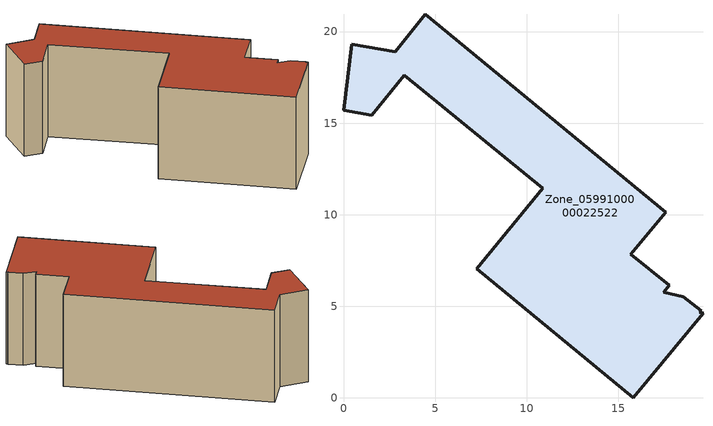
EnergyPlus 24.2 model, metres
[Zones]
Zone_0599100000022522
 floor ground (C_G): 10.87,11.43 3.31,17.6 1.53,15.42 0,15.7 0.46,19.31 2.83,18.9 4.47,20.95 17.59,10.14 15.7,7.83 17.79,6.14 17.48,5.78 18.56,5.52 19.53,4.74 19.46,4.67 19.63,4.63 15.84,0 7.27,7.04 z0
 wall outside (C_F): 17.59,10.14 4.47,20.95 2.83,18.9 0.46,19.31 0,15.7 1.53,15.42 3.31,17.6 10.87,11.43 7.27,7.04 15.84,0 19.63,4.63 19.46,4.67 19.53,4.74 18.56,5.52 17.48,5.78 17.79,6.14 15.7,7.83 17.59,10.14 z0:8.27
 roof outside (C_R): 19.46,4.67 19.53,4.74 18.56,5.52 17.48,5.78 17.79,6.14 15.7,7.83 17.59,10.14 4.47,20.95 2.83,18.9 0.46,19.31 0,15.7 1.53,15.42 3.31,17.6 10.87,11.43 7.27,7.04 15.84,0 19.63,4.63 z8.27
[BUILDING]
Pand.0599100000022522: North Axis=0; Terrain=City; Loads Convergence Tolerance Value=0.04; Temperature Convergence Tolerance Value=0.4; Solar Distribution=FullExterior; Maximum Number of Warmup Days=25; Minimum Number of Warmup Days=1
[Site:Location]
Rotterdam.The.Hague.AP_ZH_NLD Design_Conditions: Latitude=51.96; Longitude=4.45; Time Zone=1; Elevation=-4.5
[SITE:GROUNDTEMPERATURE:BUILDINGSURFACE]
18, 18, 18, 18, 18, 18, 18, 18, 18, 18, 18, 18
[MATERIAL] Thermal Absorptance=0.9; Solar Absorptance=0.7; Visible Absorptance=0.7
Name | Roughness | Thickness | Conductivity | Density | Specific Heat
G.TC.1946-1964 | MediumSmooth | 0.15 | 1 | 540 | 1210
F.TC.1946-1964 | Rough | 0.3 | 0.857143 | 1920 | 840
R.TC.1946-1964 | MediumRough | 0.2 | 0.235294 | 1500 | 1000
[CONSTRUCTION]
C_G: G.TC.1946-1964
C_F: F.TC.1946-1964
C_R: R.TC.1946-1964
[ZONE]
Zone_0599100000022522: Type=1; Multiplier=1; Ceiling Height=Autocalculate; Volume=Autocalculate; Floor Area=autocalculate; Part of Total Floor Area=Yes
[ZONEINFILTRATION:DESIGNFLOWRATE]
Infil_Zone_0599100000022522: Zone or ZoneList or Space or SpaceList=Zone_0599100000022522; Schedule=AlwaysOn; Design Flow Rate Calculation Method=Flow/Area; Flow Rate per Floor Area=0.003; Constant Term Coefficient=1; Temperature Term Coefficient=0; Velocity Term Coefficient=0; Velocity Squared Term Coefficient=0
[HVACTEMPLATE:ZONE:IDEALLOADSAIRSYSTEM]
Zone_0599100000022522: Maximum Heating Supply Air Temperature=50; Minimum Cooling Supply Air Temperature=13; Maximum Heating Supply Air Humidity Ratio=0.0156; Minimum Cooling Supply Air Humidity Ratio=0.0077; Heating Limit=NoLimit; Cooling Limit=NoLimit; Dehumidification Control Type=ConstantSensibleHeatRatio; Cooling Sensible Heat Ratio=0.7; Dehumidification Setpoint=60; Humidification Control Type=None; Humidification Setpoint=30; Outdoor Air Method=None; Outdoor Air Flow Rate per Person=0.00944; Outdoor Air Flow Rate per Zone Floor Area=0; Outdoor Air Flow Rate per Zone=0; Demand Controlled Ventilation Type=None; Outdoor Air Economizer Type=NoEconomizer; Heat Recovery Type=None; Sensible Heat Recovery Effectiveness=0.7; Latent Heat Recovery Effectiveness=0.65
[ZONECONTROL:THERMOSTAT]
ThermostatControl_Zone_0599100000022522: Zone or ZoneList=Zone_0599100000022522; Control Type Schedule=DualSetpointControlType; Control 1=Thermostat_Zone_0599100000022522; Temperature Difference Between Cutout And Setpoint=0
[THERMOSTATSETPOINT:DUALSETPOINT]
Thermostat_Zone_0599100000022522: Heating Setpoint Temperature Schedule=HeatingSetpoint_Zone_0599100000022522; Cooling Setpoint Temperature Schedule=CoolingSetpoint_Zone_0599100000022522
[SCHEDULE:COMPACT]
HeatingSetpoint_Zone_0599100000022522: Through: 12/31, For: AllDays, Until: 24:00, 21
CoolingSetpoint_Zone_0599100000022522: Through: 12/31, For: AllDays, Until: 24:00, 24
DualSetpointControlType: Through: 12/31, For: AllDays, Until: 24:00, 4
AlwaysOn: Through: 12/31, For: AllDays, Until: 24:00, 1
